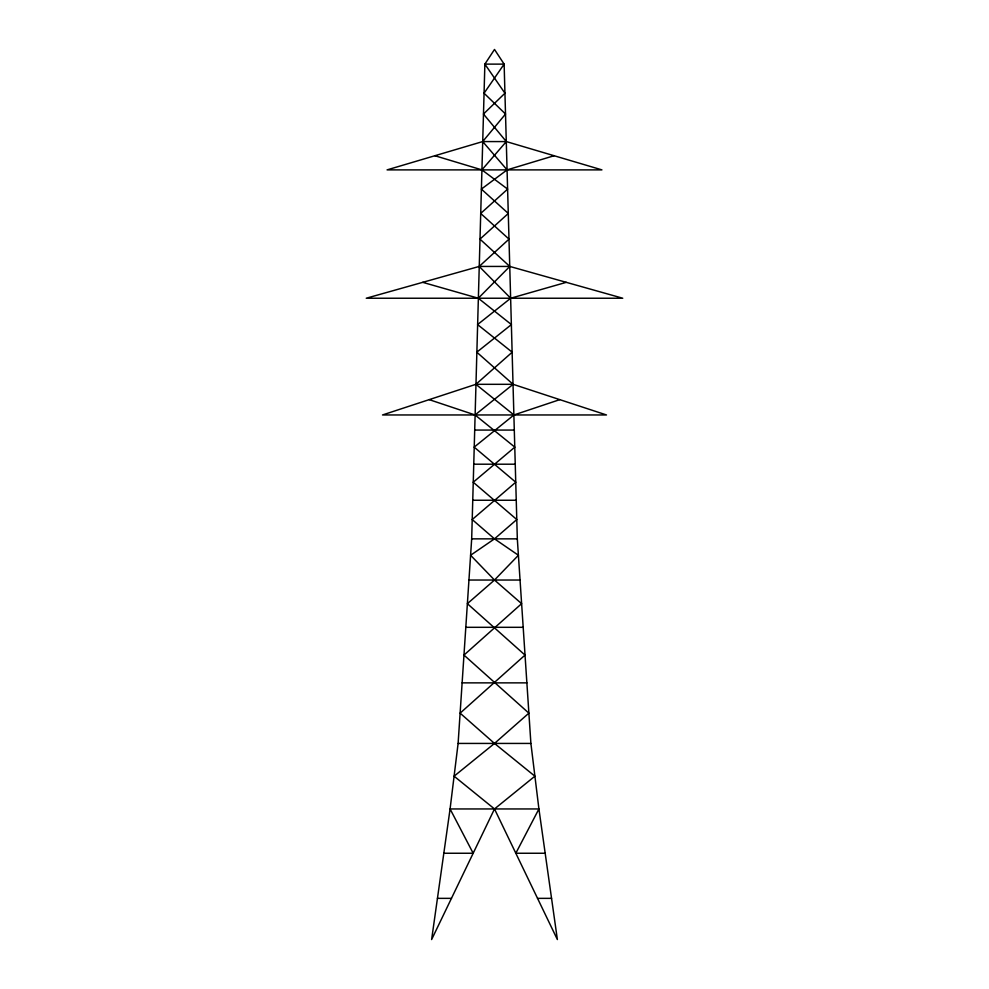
<?xml version="1.0" encoding="UTF-8"?>
<svg xmlns="http://www.w3.org/2000/svg" width="989" height="989" viewBox="0 0 989 989"><rect width="100%" height="100%" fill="white"/><g stroke="black" fill="none" stroke-linecap="round" stroke-linejoin="round"><path stroke-width="1.48" d="M559.786 399.643L513.946 414.96L474.176 447.139L515.776 482.224L472.21 519.546L494.5 538.857L518.409 555.262L494.5 580.036L467.377 603.673L525.023 655.089L460.12 713.156L494.5 743.431L534.901 776.192L494.5 808.953L431.624 939.55L450.082 808.953L458.105 743.431L471.679 538.857L484.87 64.124L494.5 49.45L504.13 64.124L517.321 538.857L530.895 743.431L538.918 808.953L557.376 939.55L494.5 808.953L454.099 776.192L494.5 743.431L528.88 713.156L463.977 655.089L521.623 603.673L494.5 580.036L470.591 555.262L494.5 538.857L516.79 519.546L473.224 482.224L514.824 447.139L475.054 414.96L429.214 399.643M434.888 155.73L481.903 169.885L506.306 141.575L601.93 169.885L387.07 169.885L482.694 141.575L506.306 141.575L483.473 114.032L504.946 93.226L484.87 64.124L504.13 64.124L484.054 93.226L505.527 114.032L482.694 141.575L507.097 169.885L554.112 155.73M422.723 282.335L478.317 298.233L509.792 266.437L622.749 298.233L366.251 298.233L479.208 266.437L509.792 266.437L479.974 239.128L508.309 213.451L481.371 189.109L507.097 169.885M475.054 414.96L513.093 384.313L606.492 414.96L382.508 414.96L475.907 384.313L513.093 384.313L476.809 352.195L511.412 324.577L478.317 298.233M566.277 282.335L510.683 298.233L477.588 324.577L512.191 352.195L475.907 384.313L513.946 414.96M474.646 430.067L514.354 430.067M473.719 464.2L515.281 464.2M472.73 500.249L516.27 500.249M471.679 538.857L517.321 538.857M468.947 580.036L520.053 580.036M465.819 627.31L523.181 627.31M462.123 682.867L526.877 682.867M458.105 743.431L530.895 743.431M443.826 853.247L473.175 853.247L450.082 808.953L538.918 808.953L515.825 853.247L545.174 853.247M437.447 898.358L451.466 898.358M537.534 898.358L551.553 898.358M481.903 169.885L507.629 189.109L480.691 213.451L509.026 239.128L479.208 266.437L510.683 298.233"/></g></svg>
